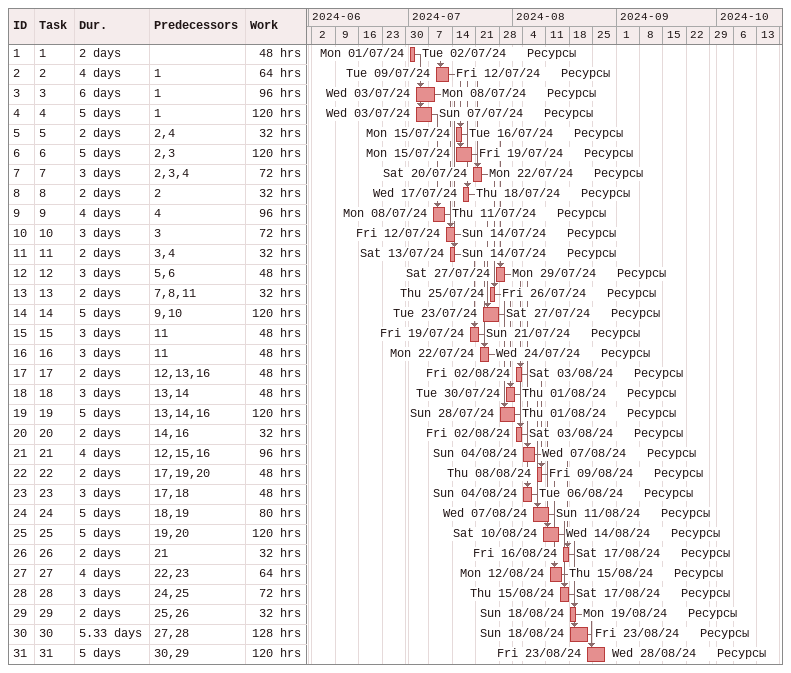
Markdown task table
| ID | Task | Duration | Start | Finish | Predecessors | Resources | Work (h) |
|---|---|---|---|---|---|---|---|
| 1 | 1 | 2d | 2024-07-01 | 2024-07-02 |  | Ресурсы | 48 |
| 2 | 2 | 4d | 2024-07-09 | 2024-07-12 | 1 | Ресурсы | 64 |
| 3 | 3 | 6d | 2024-07-03 | 2024-07-08 | 1 | Ресурсы | 96 |
| 4 | 4 | 5d | 2024-07-03 | 2024-07-07 | 1 | Ресурсы | 120 |
| 5 | 5 | 2d | 2024-07-15 | 2024-07-16 | 2, 4 | Ресурсы | 32 |
| 6 | 6 | 5d | 2024-07-15 | 2024-07-19 | 2, 3 | Ресурсы | 120 |
| 7 | 7 | 3d | 2024-07-20 | 2024-07-22 | 2, 3, 4 | Ресурсы | 72 |
| 8 | 8 | 2d | 2024-07-17 | 2024-07-18 | 2 | Ресурсы | 32 |
| 9 | 9 | 4d | 2024-07-08 | 2024-07-11 | 4 | Ресурсы | 96 |
| 10 | 10 | 3d | 2024-07-12 | 2024-07-14 | 3 | Ресурсы | 72 |
| 11 | 11 | 2d | 2024-07-13 | 2024-07-14 | 3, 4 | Ресурсы | 32 |
| 12 | 12 | 3d | 2024-07-27 | 2024-07-29 | 5, 6 | Ресурсы | 48 |
| 13 | 13 | 2d | 2024-07-25 | 2024-07-26 | 7, 8, 11 | Ресурсы | 32 |
| 14 | 14 | 5d | 2024-07-23 | 2024-07-27 | 9, 10 | Ресурсы | 120 |
| 15 | 15 | 3d | 2024-07-19 | 2024-07-21 | 11 | Ресурсы | 48 |
| 16 | 16 | 3d | 2024-07-22 | 2024-07-24 | 11 | Ресурсы | 48 |
| 17 | 17 | 2d | 2024-08-02 | 2024-08-03 | 12, 13, 16 | Ресурсы | 48 |
| 18 | 18 | 3d | 2024-07-30 | 2024-08-01 | 13, 14 | Ресурсы | 48 |
| 19 | 19 | 5d | 2024-07-28 | 2024-08-01 | 13, 14, 16 | Ресурсы | 120 |
| 20 | 20 | 2d | 2024-08-02 | 2024-08-03 | 14, 16 | Ресурсы | 32 |
| 21 | 21 | 4d | 2024-08-04 | 2024-08-07 | 12, 15, 16 | Ресурсы | 96 |
| 22 | 22 | 2d | 2024-08-08 | 2024-08-09 | 17, 19, 20 | Ресурсы | 48 |
| 23 | 23 | 3d | 2024-08-04 | 2024-08-06 | 17, 18 | Ресурсы | 48 |
| 24 | 24 | 5d | 2024-08-07 | 2024-08-11 | 18, 19 | Ресурсы | 80 |
| 25 | 25 | 5d | 2024-08-10 | 2024-08-14 | 19, 20 | Ресурсы | 120 |
| 26 | 26 | 2d | 2024-08-16 | 2024-08-17 | 21 | Ресурсы | 32 |
| 27 | 27 | 4d | 2024-08-12 | 2024-08-15 | 22, 23 | Ресурсы | 64 |
| 28 | 28 | 3d | 2024-08-15 | 2024-08-17 | 24, 25 | Ресурсы | 72 |
| 29 | 29 | 2d | 2024-08-18 | 2024-08-19 | 25, 26 | Ресурсы | 32 |
| 30 | 30 | 5.33d | 2024-08-18 | 2024-08-23 | 27, 28 | Ресурсы | 128 |
| 31 | 31 | 5d | 2024-08-23 | 2024-08-28 | 30, 29 | Ресурсы | 120 |
